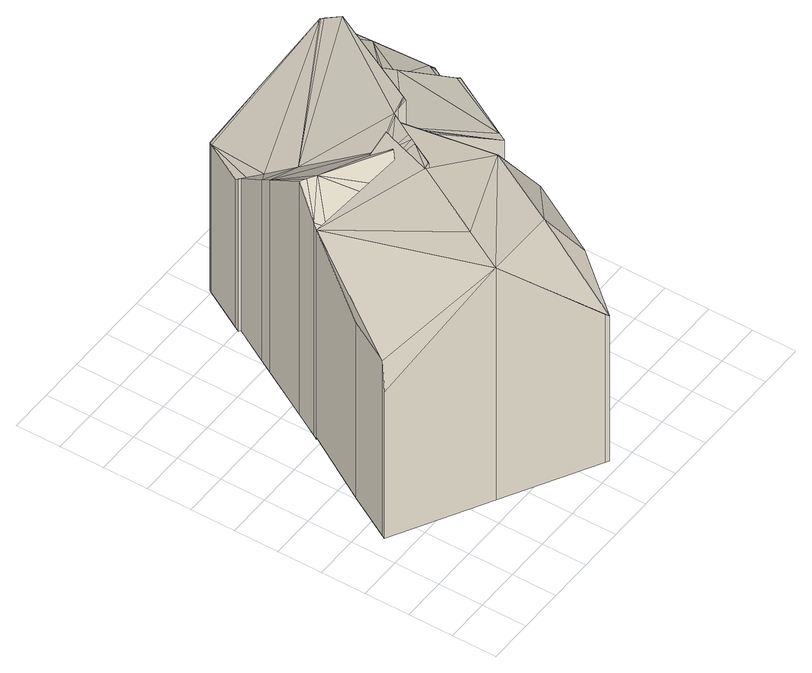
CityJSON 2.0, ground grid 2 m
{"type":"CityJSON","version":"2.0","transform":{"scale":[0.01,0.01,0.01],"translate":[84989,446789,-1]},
"CityObjects":{
"building1":{"type":"Building","children":["building1-1"]},
"building1-1":{"type":"BuildingPart","parents":["building1"],"geometry":[{"type":"Solid","lod":"2.2","boundaries":[[[[0,1,2,3,4,5,6,7,8,9,10,11,12,13,14,15,16,17,18,19,20,21,22]],[[14,23,24,15]],[[15,24,25,16]],[[26,1,0,27]],[[27,0,22,28]],[[2,1,26,29]],[[3,2,29,30]],[[4,3,30,31]],[[32,33,4,31,34]],[[4,33,35,5]],[[5,35,36,6]],[[6,36,37,7]],[[7,37,38,8]],[[8,38,39,9]],[[9,39,40,10]],[[10,40,41,11]],[[11,41,42,12]],[[12,42,43,13]],[[13,43,23,14]],[[16,25,44,17]],[[17,44,45,46,47,18]],[[47,48,49,50,19,18]],[[51,20,19,50]],[[52,21,20,51]],[[28,22,21,52]],[[35,33,32,53,54,55,56,57,58,59,60,61,62,63,64,65,66,67,68,69,70,45,44,25,24,23,43,42,41,40,39,38,37,36]],[[29,26,27]],[[71,27,52]],[[72,27,71]],[[73,27,72]],[[73,31,27]],[[31,29,27]],[[52,27,28]],[[30,29,31]],[[74,31,73]],[[75,31,74,76,77,78,79,80,81,82,83,84,85,86,87,88,89,90,91,92,93,94,95,96]],[[34,31,75,96]],[[53,32,34,97]],[[97,34,98]],[[99,34,96,95]],[[98,34,99]],[[46,45,70,100]],[[101,48,47,46]],[[100,102,46]],[[102,101,46]],[[103,49,48,101,104]],[[105,106,72,50,49]],[[50,72,107]],[[50,107,51]],[[107,108,51]],[[108,52,51]],[[108,71,52]],[[54,53,97,109]],[[55,54,109,110]],[[56,55,110,111]],[[112,57,56,111]],[[58,57,112,113]],[[59,58,113,114]],[[60,59,114,115]],[[61,60,115,116]],[[62,61,116,117]],[[63,62,117,118,119]],[[64,63,119,120]],[[65,64,120,121]],[[66,65,121,122]],[[67,66,122,123]],[[124,68,67,123]],[[125,69,68,124]],[[100,70,69,125,126]],[[107,71,108]],[[72,71,107]],[[74,72,106,127,128,129,130,131,132]],[[74,73,72]],[[133,76,74,132,134]],[[133,77,76]],[[78,77,133]],[[79,78,133]],[[79,133,135,80]],[[81,80,135,136]],[[82,81,136]],[[83,82,136,137]],[[84,83,137,138]],[[85,84,138]],[[86,85,138,139]],[[139,140,141,87,86]],[[142,88,87,141,143,144]],[[142,99,145,89,88]],[[89,145,90]],[[145,91,90]],[[145,92,91]],[[145,99,93,92]],[[93,99,94]],[[99,95,94]],[[109,97,98]],[[109,98,99]],[[144,99,142]],[[109,99,144,143]],[[146,100,126]],[[146,147,100]],[[147,102,100]],[[104,101,102,148]],[[149,102,150]],[[148,102,149,151,152]],[[153,102,147]],[[150,102,153]],[[104,154,103]],[[154,105,49,103]],[[148,154,104]],[[139,106,105,154]],[[138,127,106,139]],[[110,109,140]],[[140,109,143,141]],[[111,110,155]],[[155,110,140]],[[113,112,111]],[[156,111,155]],[[113,111,156]],[[114,113,156]],[[115,114,117]],[[114,156,155]],[[114,155,117]],[[116,115,117]],[[117,140,157]],[[118,117,157]],[[117,155,140]],[[119,118,157]],[[119,158,120]],[[119,157,158]],[[120,151,121]],[[120,158,151]],[[121,159,122]],[[121,151,160]],[[121,160,153]],[[121,153,159]],[[123,122,124]],[[122,159,161]],[[122,161,124]],[[124,161,125]],[[125,161,146,126]],[[137,128,127,138]],[[136,129,128,137]],[[135,130,129,136]],[[162,131,130,135]],[[134,132,131,162]],[[162,133,134]],[[135,133,162]],[[148,139,154]],[[152,139,148]],[[152,140,139]],[[163,140,152]],[[157,140,163]],[[161,159,147,146]],[[159,153,147]],[[151,149,150,160]],[[160,150,153]],[[151,158,163,152]],[[158,157,163]]]]}]}
},
"vertices":[
[490,274,86],[80,505,86],[87,518,86],[198,716,86],[383,1025,86],[418,1005,86],[665,867,86],[685,856,86],[782,802,86],[797,793,86],[800,799,86],[855,897,86],[869,921,86],[882,945,86],[938,1044,86],[944,1054,86],[959,1046,86],[987,1030,86],[1016,1014,86],[1350,827,86],[1332,795,86],[906,40,86],[890,49,86],[938,1044,76],[944,1054,76],[959,1046,76],[80,505,860],[490,274,1316],[890,49,872],[87,518,1013],[198,716,1015],[383,1025,1185],[394,1044,76],[383,1025,76],[394,1044,1204],[418,1005,76],[665,867,76],[685,856,76],[782,802,76],[797,793,76],[800,799,76],[855,897,76],[869,921,76],[882,945,76],[987,1030,76],[1350,828,76],[1350,828,987],[1016,1014,1199],[987,1030,1217],[987,1030,1246],[1350,827,845],[1332,795,845],[906,40,854],[456,1154,76],[580,1373,76],[614,1434,76],[704,1593,76],[695,1598,76],[707,1619,76],[808,1798,76],[813,1807,76],[816,1812,76],[1221,1586,76],[1230,1581,76],[1270,1559,76],[1414,1478,76],[1623,1361,76],[1644,1349,76],[1637,1337,76],[1536,1158,76],[1371,864,76],[865,310,1249],[1047,649,1254],[595,463,1315],[783,801,1312],[384,1025,1185],[782,802,1312],[780,802,1311],[780,803,1311],[783,808,1310],[832,923,1297],[838,938,1296],[849,963,1293],[853,973,1292],[867,1007,1288],[882,1040,1284],[884,1045,1284],[886,1051,1283],[765,1045,1259],[811,990,1280],[822,978,1284],[801,959,1284],[778,939,1283],[650,967,1251],[602,977,1239],[427,1015,1196],[409,1019,1192],[456,1154,1312],[482,1139,1311],[522,1117,1311],[1371,864,987],[994,1042,1217],[998,1049,1217],[987,1030,1379],[994,1042,1379],[959,1046,1278],[944,1054,1294],[1198,557,1018],[1012,227,1015],[580,1373,1096],[614,1434,1036],[704,1593,881],[695,1598,881],[707,1619,860],[808,1798,861],[813,1807,861],[816,1812,861],[1221,1586,1314],[1221,1586,1316],[1230,1581,1306],[1270,1559,1262],[1414,1478,1100],[1623,1361,866],[1644,1349,843],[1637,1337,843],[1536,1158,847],[1536,1158,983],[938,1044,1295],[882,945,1300],[869,921,1302],[855,897,1303],[800,799,1308],[797,793,1309],[782,802,1313],[797,793,1330],[855,897,1330],[869,921,1330],[882,945,1330],[938,1044,1331],[944,1054,1331],[759,1367,1024],[824,1048,1232],[784,1046,1250],[819,1048,1234],[791,1046,1247],[801,959,1307],[1523,1164,991],[1317,1297,1126],[998,1049,1379],[1234,1491,1218],[1254,1338,1168],[1234,1491,1261],[1234,1491,1369],[1264,1331,1161],[959,1046,1348],[730,1505,934],[716,1578,887],[1221,1583,1315],[1224,1567,1305],[1317,1297,1099],[1254,1338,1173],[1523,1164,861],[800,799,1330],[1224,1567,1325]
]}
